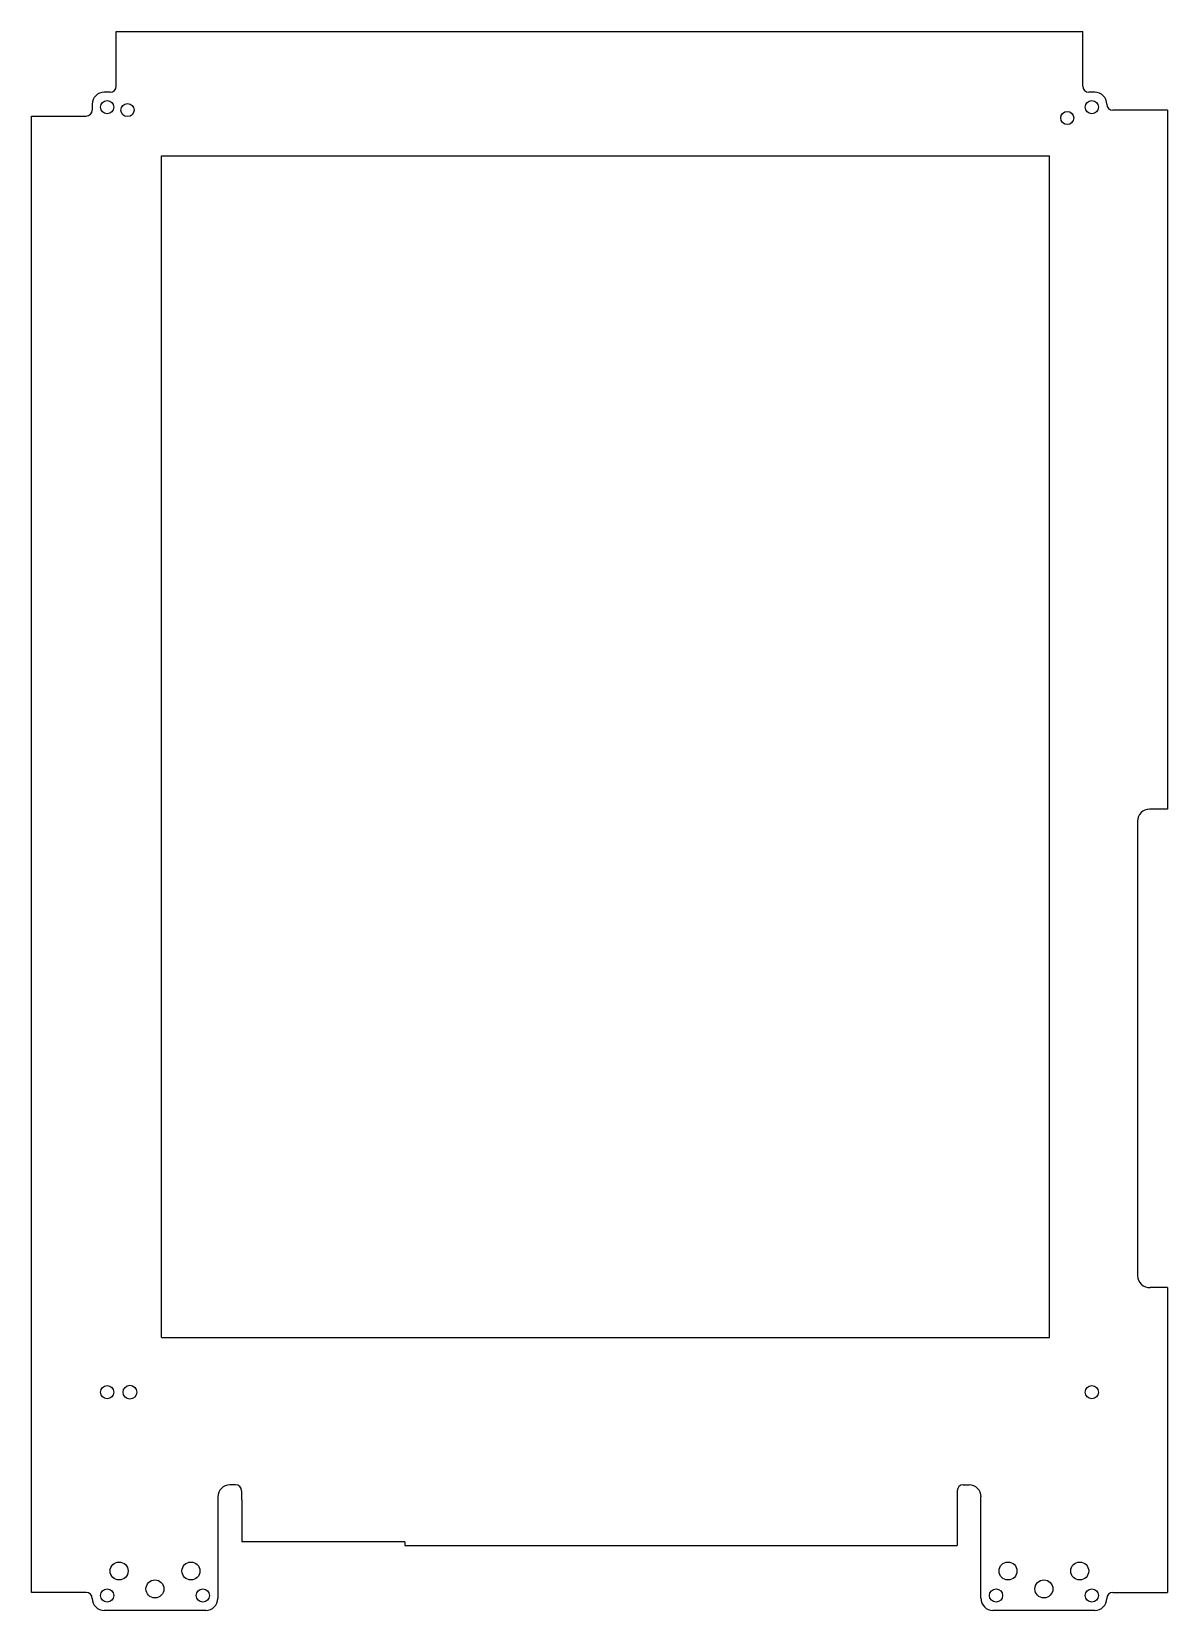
# Model space of a CAD drawing. Extents: x -3.8 to 3.7, y -5.7 to 4.7.
import ezdxf

# ---------------------------------------------------------------- set-up
doc = ezdxf.new("R2010")
doc.units = 0
doc.layers.add('VISIBLE', color=7, linetype='CONTINUOUS')

msp = doc.modelspace()

# ---------------------------------------------------------------- linework, layer by layer
at = {"layer": 'VISIBLE'}
for p, q in [((-3.22, 4.708), (3.143, 4.708)), ((-3.22, 4.348), (-3.22, 4.708)), ((3.143, 4.348), (3.143, 4.708)), ((-3.26, 4.309), (-3.299, 4.309)), ((3.221, 4.309), (3.182, 4.309)), ((-3.378, 4.23), (-3.378, 4.191)), ((3.699, 4.191), (3.339, 4.191)), ((3.699, 4.191), (3.699, -0.411)), ((-3.777, 4.151), (-3.417, 4.151)), ((-3.777, -5.569), (-3.777, 4.151)), ((-2.922, 3.89), (2.922, 3.89)), ((-2.922, -3.89), (-2.922, 3.89)), ((2.922, -3.89), (2.922, 3.89)), ((3.699, -0.411), (3.581, -0.411)), ((3.502, -0.49), (3.502, -3.482)), ((3.699, -3.561), (3.586, -3.561)), ((3.699, -3.561), (3.699, -5.569)), ((-2.922, -3.89), (2.922, -3.89)), ((-2.434, -4.86), (-2.472, -4.86)), ((2.355, -4.86), (2.394, -4.86)), ((-2.551, -4.939), (-2.551, -5.608)), ((-2.394, -4.958), (-2.394, -4.899)), ((-2.394, -4.958), (-2.394, -4.998)), ((2.315, -4.899), (2.315, -5.259)), ((2.315, -4.899), (2.315, -4.899)), ((2.472, -5.608), (2.472, -4.939)), ((-2.394, -4.998), (-2.394, -5.234)), ((-1.321, -5.234), (-2.394, -5.234)), ((-1.321, -5.234), (-1.321, -5.259)), ((-1.321, -5.259), (2.315, -5.259)), ((-3.417, -5.569), (-3.777, -5.569)), ((3.339, -5.569), (3.699, -5.569)), ((-2.63, -5.687), (-3.299, -5.687)), ((3.221, -5.687), (2.551, -5.687))]:
    msp.add_line(p, q, dxfattribs=at)
for centre, radius in [((-3.28, 4.21), 0.0433), ((-3.146, 4.191), 0.0433), ((3.04, 4.139), 0.0433), ((3.202, 4.21), 0.0433), ((-3.28, -4.25), 0.0433), ((-3.13, -4.25), 0.0453), ((3.202, -4.25), 0.0433), ((-3.201, -5.427), 0.0591), ((-2.728, -5.427), 0.0591), ((2.65, -5.427), 0.0591), ((3.122, -5.427), 0.0591), ((-2.965, -5.545), 0.0591), ((2.886, -5.545), 0.0591), ((-3.28, -5.588), 0.0433), ((-2.65, -5.588), 0.0433), ((2.571, -5.588), 0.0433), ((3.202, -5.588), 0.0433)]:
    msp.add_circle(centre, radius, dxfattribs=at)
for centre, radius, start, end in [((-3.299, 4.23), 0.0787, 90, 180), ((-3.26, 4.348), 0.0394, 270, 0), ((3.182, 4.348), 0.0394, 180, 270), ((3.221, 4.23), 0.0787, 0, 90), ((-3.417, 4.191), 0.0394, 270, 0), ((3.339, 4.23), 0.0394, 180, 270), ((3.581, -0.49), 0.0787, 90, 180), ((3.581, -3.482), 0.0787, 180, 273.9278), ((-2.472, -4.939), 0.0787, 90, 180), ((-2.434, -4.899), 0.0394, 0.4296, 90), ((2.355, -4.899), 0.0394, 90, 179.7468), ((2.394, -4.939), 0.0787, 0, 90), ((-3.417, -5.608), 0.0394, 0, 90), ((-3.299, -5.608), 0.0787, 180, 270), ((-2.63, -5.608), 0.0787, 270, 0), ((2.551, -5.608), 0.0787, 180, 270), ((3.221, -5.608), 0.0787, 270, 0), ((3.339, -5.608), 0.0394, 90, 180)]:
    msp.add_arc(centre, radius, start, end, dxfattribs=at)

doc.saveas('drawing.dxf')
